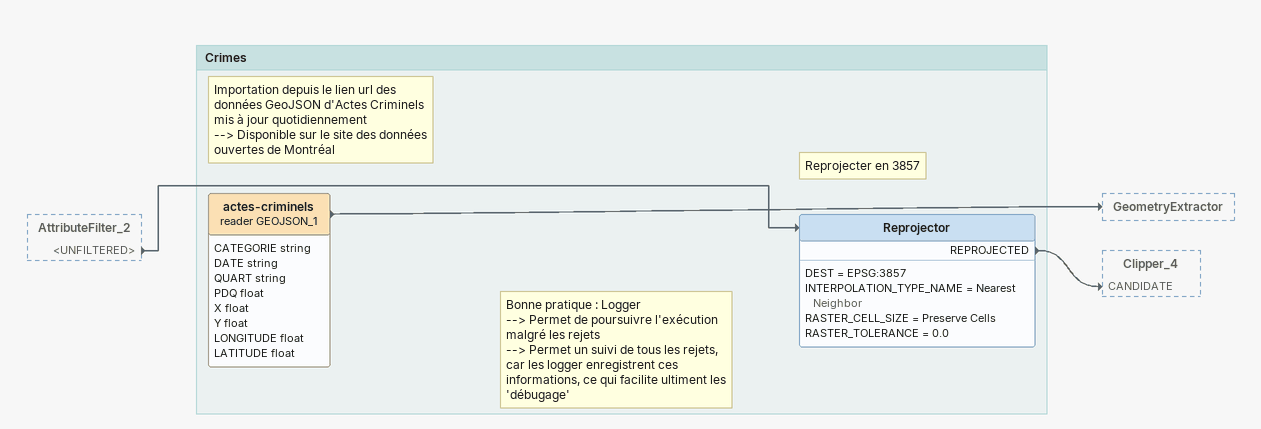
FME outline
AttributeFilter_2 [outside]
    <UNFILTERED> -> Reprojector

Bookmark: Crimes
Note: Importation depuis le lien url des données GeoJSON d'Actes Criminels mis à jour quotidiennement / --> Disponible sur le site des données ouvertes de Montréal
Note: Bonne pratique : Logger / --> Permet de poursuivre l'exécution malgré les rejets / --> Permet un suivi de tous les rejets, car les logger enregistrent ces informations, ce qui facilite ultiment les 'débugage'
actes-criminels (reader GEOJSON_1)
    attributes: CATEGORIE string, DATE string, QUART string, PDQ float, X float, Y float, LONGITUDE float, LATITUDE float
    -> GeometryExtractor
Note: Reprojecter en 3857
Reprojector
    DEST = EPSG:3857
    INTERPOLATION_TYPE_NAME = Nearest Neighbor
    RASTER_CELL_SIZE = Preserve Cells
    RASTER_TOLERANCE = 0.0
    REPROJECTED -> Clipper_4 [CANDIDATE]
